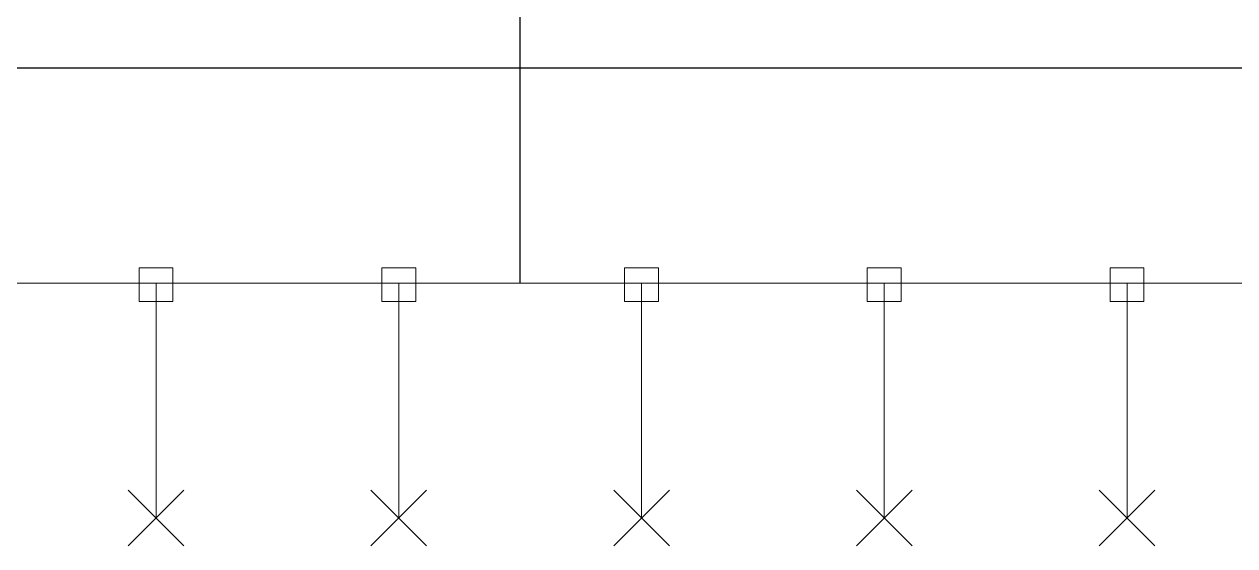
# Model space of a CAD drawing. Extents: x -5343388 to 7033982, y -486386 to 188356.
# Drawn here: x 388711 to 392964, y -408613 to -406779 of the extents above; entities that cross this region are included whole.
import ezdxf

# ---------------------------------------------------------------- set-up
doc = ezdxf.new("R2010")
doc.units = 0
doc.header["$MEASUREMENT"] = 0
doc.layers.add('wire', color=3, linetype='Continuous')
doc.layers.add('Wire Hatch', color=7, linetype='Continuous', lineweight=15)

msp = doc.modelspace()

# ---------------------------------------------------------------- linework, layer by layer
at = {"layer": 'wire'}
for q in [(384381.49693, -406934.02979), (387468.57863, -406934.02979)]:
    msp.add_line((396027.62956, -406934.02979), q, dxfattribs=at)
msp.add_lwpolyline([(390453.6975, -407689.73733), (390453.6975, -404819.02979)], dxfattribs=at)
at = {"layer": 'Wire Hatch'}
for p, q in [((394291.0663, -407689.73733), (386616.3287, -407689.73733)), ((389174.57457, -407689.73733), (389174.57457, -408514.9431)), ((390027.32319, -407689.73733), (390027.32319, -408514.9431)), ((390880.07181, -407689.73733), (390880.07181, -408514.9431)), ((391732.82043, -407689.73733), (391732.82043, -408514.9431)), ((392585.56906, -407689.73733), (392585.56906, -408514.9431)), ((389272.37073, -408612.73926), (389076.77841, -408417.14694)), ((389076.77841, -408612.73926), (389272.37073, -408417.14694)), ((390125.11935, -408612.73926), (389929.52703, -408417.14694)), ((389929.52703, -408612.73926), (390125.11935, -408417.14694)), ((390977.86797, -408612.73926), (390782.27565, -408417.14694)), ((390782.27565, -408612.73926), (390977.86797, -408417.14694)), ((391830.61659, -408612.73926), (391635.02427, -408417.14694)), ((391635.02427, -408612.73926), (391830.61659, -408417.14694)), ((392683.36522, -408612.73926), (392487.7729, -408417.14694)), ((392487.7729, -408612.73926), (392683.36522, -408417.14694))]:
    msp.add_line(p, q, dxfattribs=at)
for points in [[(389233.80268, -407635.24941), (389233.80268, -407754.1125), (389114.93959, -407754.1125), (389114.93959, -407635.24941)], [(390086.5513, -407635.24941), (390086.5513, -407754.1125), (389967.68821, -407754.1125), (389967.68821, -407635.24941)], [(390939.29992, -407635.24941), (390939.29992, -407754.1125), (390820.43684, -407754.1125), (390820.43684, -407635.24941)], [(391792.04854, -407635.24941), (391792.04854, -407754.1125), (391673.18546, -407754.1125), (391673.18546, -407635.24941)], [(392644.79716, -407635.24941), (392644.79716, -407754.1125), (392525.93408, -407754.1125), (392525.93408, -407635.24941)]]:
    msp.add_lwpolyline(points, close=True, dxfattribs=at)

doc.saveas('drawing.dxf')
